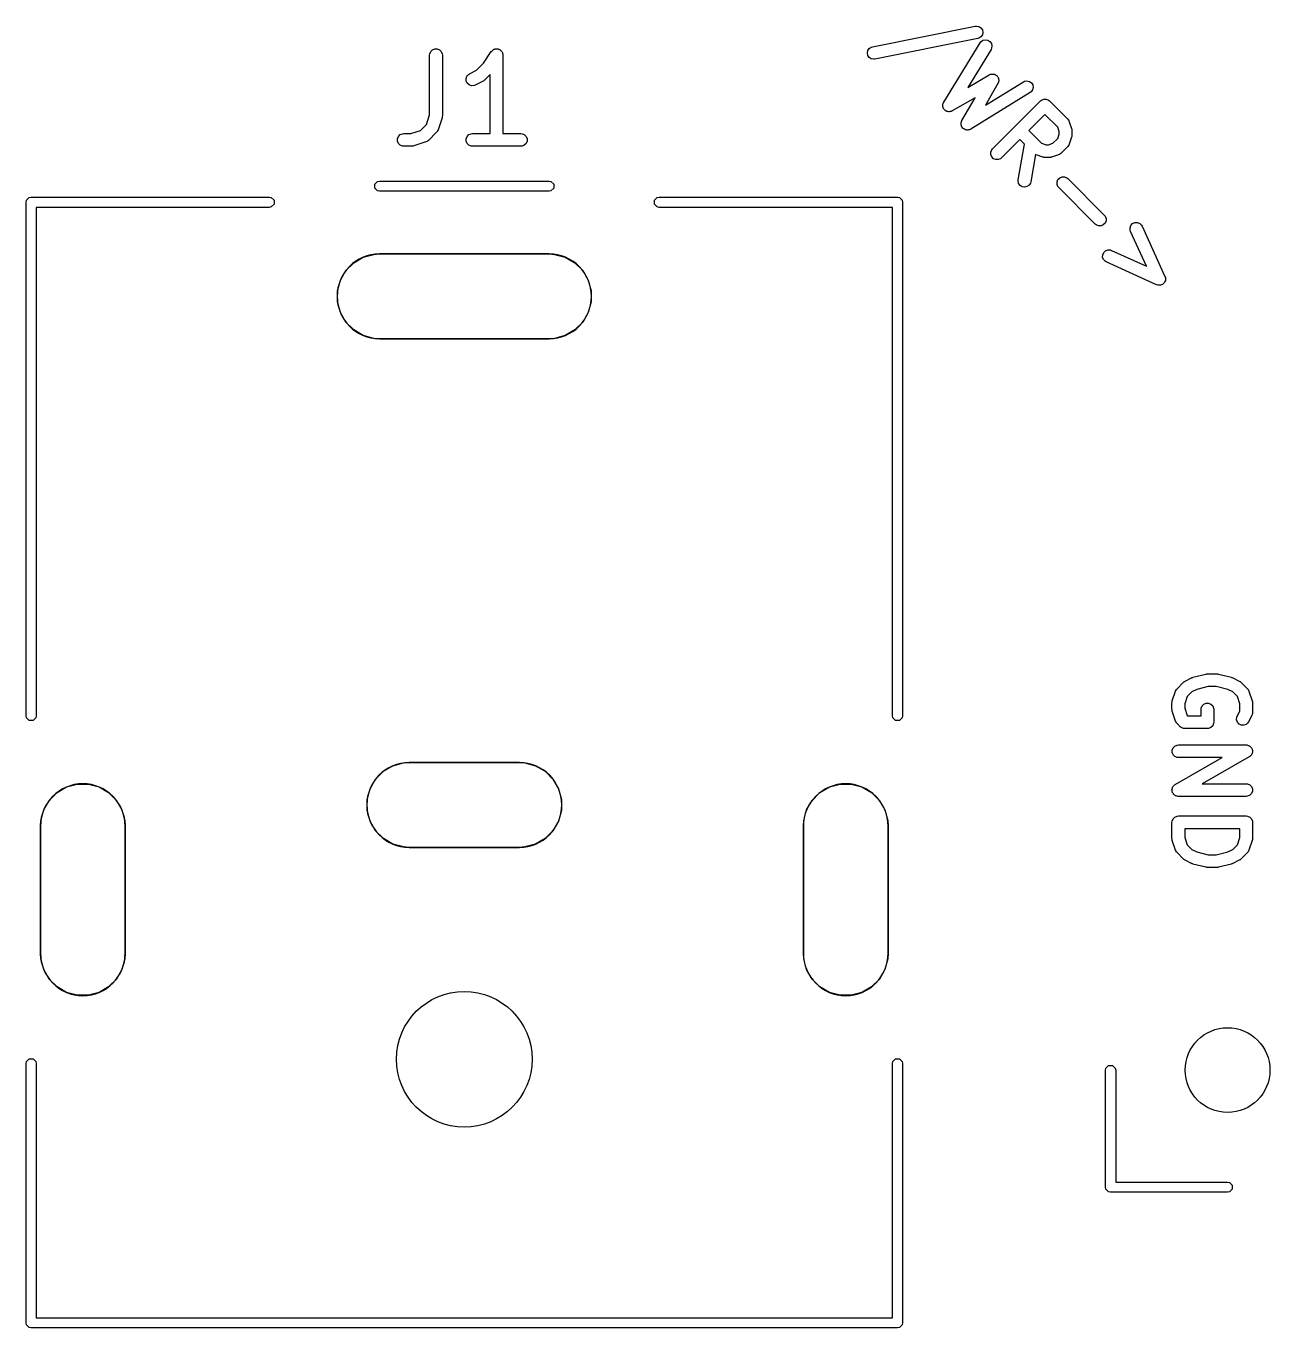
# Model space of a CAD drawing. Extents: x 90.4 to 161.7, y -143.1 to -81.8.
# Drawn here: x 92.88 to 107.56, y -143.05 to -127.69 of the extents above; entities that cross this region are included whole.
import ezdxf

# ---------------------------------------------------------------- set-up
doc = ezdxf.new("R2010")
doc.units = 0
doc.layers.add('BLACK', color=7, linetype='CONTINUOUS')

msp = doc.modelspace()

# ---------------------------------------------------------------- linework, layer by layer
at = {"layer": 'BLACK', "linetype": 'CONTINUOUS'}
for p, q in [((102.869394, -127.935384), (104.081577, -127.692947)), ((104.081577, -127.692947), (104.096208, -127.691491)), ((104.096208, -127.691491), (104.124915, -127.69717)), ((104.124915, -127.69717), (104.149263, -127.713402)), ((104.149263, -127.713402), (104.165547, -127.737717)), ((104.165547, -127.737717), (104.171286, -127.766413)), ((104.171286, -127.766413), (104.165607, -127.79512)), ((102.831014, -127.955951), (102.855329, -127.939667)), ((102.855329, -127.939667), (102.869394, -127.935384)), ((104.110995, -127.840035), (102.898812, -128.082472)), ((103.709163, -128.589181), (104.140161, -127.888808)), ((104.12506, -127.835752), (104.110995, -127.840035)), ((104.149375, -127.819468), (104.12506, -127.835752)), ((104.140161, -127.888808), (104.149057, -127.877102)), ((104.149057, -127.877102), (104.172764, -127.859946)), ((104.165607, -127.79512), (104.149375, -127.819468)), ((104.172764, -127.859946), (104.201231, -127.853168)), ((104.201231, -127.853168), (104.230126, -127.8578)), ((104.230126, -127.8578), (104.255049, -127.873137)), ((104.255049, -127.873137), (104.272205, -127.896844)), ((104.272205, -127.896844), (104.278983, -127.925311)), ((104.278983, -127.925311), (104.274351, -127.954206)), ((97.645268, -128.035291), (97.646709, -128.020659)), ((97.645268, -128.737406), (97.645268, -128.035291)), ((97.646709, -128.020659), (97.657908, -127.993623)), ((97.657908, -127.993623), (97.6786, -127.972931)), ((97.6786, -127.972931), (97.705636, -127.961732)), ((97.705636, -127.961732), (97.7349, -127.961732)), ((97.7349, -127.961732), (97.761936, -127.972931)), ((97.761936, -127.972931), (97.782628, -127.993623)), ((97.782628, -127.993623), (97.793827, -128.020659)), ((97.793827, -128.020659), (97.795268, -128.035291)), ((97.795268, -128.035291), (97.795268, -128.749576)), ((98.28103, -128.130368), (98.37215, -127.993688)), ((98.37215, -127.993688), (98.372184, -127.993645)), ((98.372184, -127.993645), (98.372194, -127.993623)), ((98.372194, -127.993623), (98.372245, -127.993571)), ((98.372245, -127.993571), (98.381466, -127.982313)), ((98.381466, -127.982313), (98.387635, -127.978181)), ((98.387635, -127.978181), (98.392886, -127.972931)), ((98.392886, -127.972931), (98.399675, -127.970118)), ((98.399675, -127.970118), (98.405781, -127.96603)), ((98.405781, -127.96603), (98.413061, -127.964573)), ((98.413061, -127.964573), (98.419922, -127.961732)), ((98.419922, -127.961732), (98.42727, -127.961732)), ((98.42727, -127.961732), (98.434475, -127.960291)), ((98.434475, -127.960291), (98.441759, -127.961732)), ((98.441759, -127.961732), (98.449186, -127.961732)), ((98.449186, -127.961732), (98.455974, -127.964544)), ((98.455974, -127.964544), (98.463183, -127.96597)), ((98.463183, -127.96597), (98.469362, -127.970089)), ((98.469362, -127.970089), (98.476222, -127.972931)), ((98.476222, -127.972931), (98.481415, -127.978124)), ((98.481415, -127.978124), (98.487532, -127.982202)), ((98.487532, -127.982202), (98.491665, -127.988374)), ((98.491665, -127.988374), (98.496914, -127.993623)), ((98.496914, -127.993623), (98.499725, -128.00041)), ((98.499725, -128.00041), (98.503815, -128.006517)), ((98.503815, -128.006517), (98.505271, -128.013798)), ((98.505271, -128.013798), (98.508113, -128.020659)), ((98.508113, -128.020659), (98.509538, -128.035135)), ((98.509538, -128.035135), (98.509554, -128.035212)), ((98.509554, -128.035212), (98.509548, -128.035238)), ((98.509548, -128.035238), (98.509554, -128.035291)), ((98.509554, -128.035291), (98.509554, -128.960291)), ((102.809103, -128.009006), (102.814782, -127.980299)), ((102.814842, -128.037702), (102.809103, -128.009006)), ((102.814782, -127.980299), (102.831014, -127.955951)), ((102.831126, -128.062017), (102.814842, -128.037702)), ((102.855474, -128.078249), (102.831126, -128.062017)), ((102.884181, -128.083928), (102.855474, -128.078249)), ((102.898812, -128.082472), (102.884181, -128.083928)), ((104.26791, -127.967423), (103.992686, -128.41466)), ((104.274351, -127.954206), (104.26791, -127.967423)), ((98.115299, -128.253923), (98.199651, -128.211747)), ((98.199651, -128.211747), (98.28103, -128.130368)), ((98.074429, -128.311624), (98.083683, -128.283863)), ((98.076503, -128.340814), (98.074429, -128.311624)), ((98.08959, -128.366989), (98.076503, -128.340814)), ((98.083683, -128.283863), (98.102856, -128.261755)), ((98.111698, -128.386162), (98.08959, -128.366989)), ((98.102856, -128.261755), (98.115299, -128.253923)), ((98.139459, -128.395416), (98.111698, -128.386162)), ((98.168649, -128.393342), (98.139459, -128.395416)), ((98.182381, -128.388087), (98.168649, -128.393342)), ((98.277619, -128.340468), (98.182381, -128.388087)), ((98.283918, -128.336503), (98.277619, -128.340468)), ((98.285746, -128.335746), (98.283918, -128.336503)), ((98.287802, -128.334057), (98.285746, -128.335746)), ((98.290062, -128.332636), (98.287802, -128.334057)), ((98.291361, -128.331137), (98.290062, -128.332636)), ((98.297111, -128.326419), (98.291361, -128.331137)), ((98.359554, -128.263976), (98.297111, -128.326419)), ((98.359554, -128.960291), (98.359554, -128.263976)), ((103.992686, -128.41466), (104.24727, -128.26727)), ((104.202364, -128.624337), (104.649601, -128.349115)), ((104.349755, -128.369755), (104.202364, -128.624337)), ((104.24727, -128.26727), (104.250603, -128.265754)), ((104.250603, -128.265754), (104.251757, -128.264872)), ((104.251757, -128.264872), (104.253665, -128.264363)), ((104.253665, -128.264363), (104.260655, -128.261186)), ((104.260655, -128.261186), (104.270468, -128.259882)), ((104.270468, -128.259882), (104.280032, -128.257332)), ((104.280032, -128.257332), (104.284848, -128.257971)), ((104.284848, -128.257971), (104.289664, -128.257332)), ((104.289664, -128.257332), (104.299227, -128.259882)), ((104.299227, -128.259882), (104.309041, -128.261186)), ((104.309041, -128.261186), (104.313246, -128.26362)), ((104.313246, -128.26362), (104.317939, -128.264872)), ((104.317939, -128.264872), (104.325796, -128.270886)), ((104.325796, -128.270886), (104.334367, -128.275848)), ((104.334367, -128.275848), (104.337321, -128.279707)), ((104.337321, -128.279707), (104.341177, -128.282659)), ((104.341177, -128.282659), (104.346136, -128.291225)), ((104.346136, -128.291225), (104.352153, -128.299086)), ((104.35127, -128.366421), (104.349755, -128.369755)), ((104.352153, -128.365268), (104.35127, -128.366421)), ((104.352153, -128.299086), (104.353404, -128.303778)), ((104.352661, -128.363359), (104.352153, -128.365268)), ((104.355839, -128.35637), (104.352661, -128.363359)), ((104.353404, -128.303778), (104.355839, -128.307984)), ((104.355839, -128.307984), (104.357142, -128.317797)), ((104.357142, -128.346556), (104.355839, -128.35637)), ((104.357142, -128.317797), (104.359693, -128.327361)), ((104.359693, -128.336993), (104.357142, -128.346556)), ((104.359693, -128.327361), (104.359053, -128.332177)), ((104.359053, -128.332177), (104.359693, -128.336993)), ((104.649601, -128.349115), (104.662818, -128.342673)), ((104.662818, -128.342673), (104.691713, -128.338042)), ((104.691713, -128.338042), (104.72018, -128.34482)), ((104.72018, -128.34482), (104.743887, -128.361976)), ((104.743887, -128.361976), (104.759224, -128.386899)), ((104.759224, -128.386899), (104.763856, -128.415793)), ((104.079023, -128.538), (103.810615, -128.693395)), ((103.923629, -128.806409), (104.079023, -128.538)), ((104.728216, -128.476864), (104.027843, -128.907861)), ((104.739922, -128.467968), (104.728216, -128.476864)), ((104.757078, -128.444261), (104.739922, -128.467968)), ((104.763856, -128.415793), (104.757078, -128.444261)), ((103.698089, -128.631292), (103.698698, -128.627487)), ((103.700612, -128.641889), (103.698089, -128.631292)), ((103.698192, -128.623672), (103.700996, -128.613155)), ((103.698698, -128.627487), (103.698192, -128.623672)), ((103.702046, -128.652681), (103.700612, -128.641889)), ((103.700996, -128.613155), (103.702721, -128.602397)), ((103.703975, -128.656013), (103.702046, -128.652681)), ((103.702721, -128.602397), (103.705247, -128.597213)), ((103.704867, -128.659759), (103.703975, -128.656013)), ((103.711251, -128.668581), (103.704867, -128.659759)), ((103.705247, -128.597213), (103.705732, -128.595397)), ((103.705732, -128.595397), (103.706836, -128.593953)), ((103.706836, -128.593953), (103.709163, -128.589181)), ((103.716708, -128.678007), (103.711251, -128.668581)), ((103.719765, -128.680346), (103.716708, -128.678007)), ((103.722023, -128.683467), (103.719765, -128.680346)), ((103.731302, -128.689177), (103.722023, -128.683467)), ((103.739946, -128.695793), (103.731302, -128.689177)), ((103.743664, -128.696784), (103.739946, -128.695793)), ((103.746946, -128.698804), (103.743664, -128.696784)), ((103.757704, -128.700528), (103.746946, -128.698804)), ((103.768221, -128.703333), (103.757704, -128.700528)), ((103.772036, -128.702826), (103.768221, -128.703333)), ((103.775841, -128.703436), (103.772036, -128.702826)), ((103.786438, -128.700912), (103.775841, -128.703436)), ((103.79723, -128.699479), (103.786438, -128.700912)), ((103.802477, -128.697093), (103.79723, -128.699479)), ((103.804308, -128.696658), (103.802477, -128.697093)), ((103.80578, -128.695592), (103.804308, -128.696658)), ((103.810615, -128.693395), (103.80578, -128.695592)), ((104.28569, -129.141141), (104.851375, -128.575455)), ((104.851375, -128.575455), (104.86274, -128.566128)), ((104.86274, -128.566128), (104.889776, -128.554929)), ((104.889776, -128.554929), (104.919039, -128.554929)), ((104.919039, -128.554929), (104.946076, -128.566128)), ((104.946076, -128.566128), (104.957441, -128.575455)), ((104.957441, -128.575455), (105.17294, -128.790954)), ((97.536897, -128.922119), (97.607096, -128.851919)), ((97.607096, -128.851919), (97.645268, -128.737406)), ((97.791419, -128.773294), (97.7438, -128.91615)), ((97.793068, -128.766038), (97.791419, -128.773294)), ((97.793827, -128.764208), (97.793068, -128.766038)), ((97.794088, -128.761554), (97.793827, -128.764208)), ((97.794679, -128.758957), (97.794088, -128.761554)), ((97.795268, -128.749576), (97.794538, -128.756982)), ((97.794538, -128.756982), (97.794679, -128.758957)), ((103.913588, -128.841183), (103.916111, -128.830585)), ((103.914197, -128.844987), (103.913588, -128.841183)), ((103.913691, -128.848803), (103.914197, -128.844987)), ((103.916495, -128.859319), (103.913691, -128.848803)), ((103.916111, -128.830585), (103.917545, -128.819794)), ((103.91822, -128.870078), (103.916495, -128.859319)), ((103.917545, -128.819794), (103.91993, -128.814546)), ((103.91993, -128.814546), (103.920366, -128.812716)), ((103.920366, -128.812716), (103.921431, -128.811243)), ((103.921431, -128.811243), (103.923629, -128.806409)), ((104.904408, -128.734554), (104.714162, -128.924799)), ((105.054355, -128.884501), (104.904408, -128.734554)), ((105.17294, -128.790954), (105.182268, -128.80232)), ((105.182268, -128.80232), (105.183298, -128.804808)), ((105.183298, -128.804808), (105.185064, -128.806844)), ((105.185064, -128.806844), (105.191058, -128.82027)), ((105.191058, -128.82027), (105.217996, -128.901082)), ((97.265757, -129.020659), (97.276956, -128.993623)), ((97.276956, -128.993623), (97.297648, -128.972931)), ((97.297648, -128.972931), (97.324684, -128.961732)), ((97.324684, -128.961732), (97.339316, -128.960291)), ((97.339316, -128.960291), (97.422384, -128.960291)), ((97.422384, -128.960291), (97.536897, -128.922119)), ((97.725683, -128.945465), (97.630444, -129.040705)), ((97.73501, -128.9341), (97.725683, -128.945465)), ((97.73604, -128.931611), (97.73501, -128.9341)), ((97.737806, -128.929576), (97.73604, -128.931611)), ((97.7438, -128.91615), (97.737806, -128.929576)), ((98.075281, -129.020659), (98.08648, -128.993623)), ((98.08648, -128.993623), (98.107172, -128.972931)), ((98.107172, -128.972931), (98.134208, -128.961732)), ((98.134208, -128.961732), (98.14884, -128.960291)), ((98.14884, -128.960291), (98.359554, -128.960291)), ((98.509554, -128.960291), (98.720268, -128.960291)), ((98.720268, -128.960291), (98.7349, -128.961732)), ((98.7349, -128.961732), (98.761936, -128.972931)), ((98.761936, -128.972931), (98.782628, -128.993623)), ((98.782628, -128.993623), (98.793827, -129.020659)), ((103.920239, -128.873359), (103.91822, -128.870078)), ((103.921231, -128.877078), (103.920239, -128.873359)), ((103.927846, -128.885721), (103.921231, -128.877078)), ((103.933557, -128.895001), (103.927846, -128.885721)), ((103.936677, -128.897258), (103.933557, -128.895001)), ((103.939017, -128.900316), (103.936677, -128.897258)), ((103.948442, -128.905772), (103.939017, -128.900316)), ((103.957265, -128.912157), (103.948442, -128.905772)), ((103.96101, -128.913048), (103.957265, -128.912157)), ((103.964343, -128.914978), (103.96101, -128.913048)), ((103.975134, -128.916411), (103.964343, -128.914978)), ((103.985732, -128.918935), (103.975134, -128.916411)), ((103.989536, -128.918325), (103.985732, -128.918935)), ((103.993352, -128.918832), (103.989536, -128.918325)), ((104.003868, -128.916027), (103.993352, -128.918832)), ((104.014627, -128.914303), (104.003868, -128.916027)), ((104.01981, -128.911776), (104.014627, -128.914303)), ((104.021627, -128.911292), (104.01981, -128.911776)), ((104.02307, -128.910187), (104.021627, -128.911292)), ((104.027843, -128.907861), (104.02307, -128.910187)), ((104.714162, -128.924799), (104.864109, -129.074746)), ((105.071845, -128.93697), (105.054355, -128.884501)), ((105.054355, -129.018972), (105.071845, -128.966503)), ((105.071845, -128.966503), (105.071845, -128.93697)), ((105.217996, -129.002392), (105.191058, -129.083204)), ((105.217996, -128.901082), (105.219645, -128.908337)), ((105.219645, -128.995136), (105.217996, -129.002392)), ((105.219645, -128.908337), (105.220404, -128.910168)), ((105.220404, -128.993306), (105.219645, -128.995136)), ((105.220404, -128.910168), (105.220665, -128.912821)), ((105.220665, -128.990652), (105.220404, -128.993306)), ((105.220665, -128.912821), (105.221256, -128.915419)), ((105.221256, -128.988055), (105.220665, -128.990652)), ((105.221256, -128.915419), (105.221115, -128.917393)), ((105.221115, -128.917393), (105.221845, -128.9248)), ((105.221845, -128.978674), (105.221115, -128.98608)), ((105.221115, -128.98608), (105.221256, -128.988055)), ((105.221845, -128.9248), (105.221845, -128.978674)), ((97.265757, -129.049923), (97.265757, -129.020659)), ((97.276956, -129.076959), (97.265757, -129.049923)), ((97.297648, -129.097651), (97.276956, -129.076959)), ((97.324684, -129.10885), (97.297648, -129.097651)), ((97.339316, -129.110291), (97.324684, -129.10885)), ((97.434554, -129.110291), (97.339316, -129.110291)), ((97.441959, -129.109561), (97.434554, -129.110291)), ((97.443934, -129.109702), (97.441959, -129.109561)), ((97.446531, -129.109111), (97.443934, -129.109702)), ((97.449186, -129.10885), (97.446531, -129.109111)), ((97.451017, -129.108091), (97.449186, -129.10885)), ((97.458271, -129.106442), (97.451017, -129.108091)), ((97.601128, -129.058823), (97.458271, -129.106442)), ((97.614553, -129.052829), (97.601128, -129.058823)), ((97.616588, -129.051063), (97.614553, -129.052829)), ((97.619079, -129.050032), (97.616588, -129.051063)), ((97.630444, -129.040705), (97.619079, -129.050032)), ((98.075281, -129.049923), (98.075281, -129.020659)), ((98.08648, -129.076959), (98.075281, -129.049923)), ((98.107172, -129.097651), (98.08648, -129.076959)), ((98.134208, -129.10885), (98.107172, -129.097651)), ((98.14884, -129.110291), (98.134208, -129.10885)), ((98.720268, -129.110291), (98.14884, -129.110291)), ((98.7349, -129.10885), (98.720268, -129.110291)), ((98.761936, -129.097651), (98.7349, -129.10885)), ((98.782628, -129.076959), (98.761936, -129.097651)), ((98.793827, -129.049923), (98.782628, -129.076959)), ((98.793827, -129.020659), (98.793827, -129.049923)), ((104.265164, -129.179543), (104.276363, -129.152506)), ((104.276363, -129.152506), (104.28569, -129.141141)), ((104.608096, -129.030865), (104.391756, -129.247207)), ((104.588112, -129.504388), (104.662138, -129.084907)), ((104.662138, -129.084907), (104.608096, -129.030865)), ((104.864109, -129.074746), (104.916578, -129.092236)), ((104.916578, -129.092236), (104.946113, -129.092236)), ((104.946113, -129.092236), (104.998581, -129.074746)), ((104.998581, -129.074746), (105.054355, -129.018972)), ((105.17294, -129.11252), (105.092128, -129.193332)), ((105.182267, -129.101155), (105.17294, -129.11252)), ((105.183297, -129.098666), (105.182267, -129.101155)), ((105.185064, -129.09663), (105.183297, -129.098666)), ((105.191058, -129.083204), (105.185064, -129.09663)), ((104.265164, -129.208806), (104.265164, -129.179543)), ((104.276363, -129.235842), (104.265164, -129.208806)), ((104.297055, -129.256534), (104.276363, -129.235842)), ((104.324092, -129.267733), (104.297055, -129.256534)), ((104.353355, -129.267733), (104.324092, -129.267733)), ((104.380391, -129.256534), (104.353355, -129.267733)), ((104.391756, -129.247207), (104.380391, -129.256534)), ((104.792692, -129.208241), (104.73583, -129.530456)), ((104.799879, -129.21145), (104.792692, -129.208241)), ((104.880691, -129.238387), (104.799879, -129.21145)), ((104.887944, -129.240036), (104.880691, -129.238387)), ((104.889776, -129.240795), (104.887944, -129.240036)), ((104.89243, -129.241056), (104.889776, -129.240795)), ((104.895028, -129.241647), (104.89243, -129.241056)), ((104.897002, -129.241506), (104.895028, -129.241647)), ((104.904408, -129.242236), (104.897002, -129.241506)), ((104.958283, -129.242236), (104.904408, -129.242236)), ((104.965688, -129.241506), (104.958283, -129.242236)), ((104.967663, -129.241647), (104.965688, -129.241506)), ((104.97026, -129.241056), (104.967663, -129.241647)), ((104.972915, -129.240795), (104.97026, -129.241056)), ((104.974746, -129.240036), (104.972915, -129.240795)), ((104.982, -129.238387), (104.974746, -129.240036)), ((105.062812, -129.21145), (104.982, -129.238387)), ((105.076237, -129.205456), (105.062812, -129.21145)), ((105.078272, -129.20369), (105.076237, -129.205456)), ((105.080763, -129.202659), (105.078272, -129.20369)), ((105.092128, -129.193332), (105.080763, -129.202659)), ((105.078239, -129.482), (105.105275, -129.470801)), ((105.105275, -129.470801), (105.134538, -129.470801)), ((105.134538, -129.470801), (105.161575, -129.481999)), ((96.998169, -129.557511), (97.030641, -129.525039)), ((96.998169, -129.603433), (96.998169, -129.557511)), ((97.030641, -129.635905), (96.998169, -129.603433)), ((97.030641, -129.525039), (97.053602, -129.520472)), ((97.053602, -129.520472), (99.053602, -129.520472)), ((99.053602, -129.520472), (99.076563, -129.525039)), ((99.076563, -129.525039), (99.109035, -129.557511)), ((99.109035, -129.603433), (99.076563, -129.635905)), ((99.109035, -129.557511), (99.109035, -129.603433)), ((104.586988, -129.519048), (104.588112, -129.504388)), ((104.593319, -129.547619), (104.586988, -129.519048)), ((104.6101, -129.571592), (104.593319, -129.547619)), ((104.634778, -129.587319), (104.6101, -129.571592)), ((104.663597, -129.592405), (104.634778, -129.587319)), ((104.692168, -129.586074), (104.663597, -129.592405)), ((104.716141, -129.569293), (104.692168, -129.586074)), ((104.731868, -129.544615), (104.716141, -129.569293)), ((104.73583, -129.530456), (104.731868, -129.544615)), ((105.046348, -129.529729), (105.057546, -129.502692)), ((105.046348, -129.558992), (105.046348, -129.529729)), ((105.057547, -129.586028), (105.046348, -129.558992)), ((105.057546, -129.502692), (105.078239, -129.482)), ((105.066874, -129.597393), (105.057547, -129.586028)), ((105.497873, -130.028391), (105.066874, -129.597393)), ((105.161575, -129.481999), (105.17294, -129.491327)), ((105.17294, -129.491327), (105.603939, -129.922325)), ((92.883602, -129.770472), (92.888169, -129.747511)), ((92.883602, -135.830472), (92.883602, -129.770472)), ((92.888169, -129.747511), (92.920641, -129.715039)), ((92.920641, -129.715039), (92.943602, -129.710472)), ((92.943602, -129.710472), (95.753602, -129.710472)), ((95.753602, -129.710472), (95.776563, -129.715039)), ((95.776563, -129.715039), (95.809035, -129.747511)), ((95.809035, -129.747511), (95.809035, -129.793433)), ((97.053602, -129.640472), (97.030641, -129.635905)), ((99.053602, -129.640472), (97.053602, -129.640472)), ((99.076563, -129.635905), (99.053602, -129.640472)), ((100.298169, -129.747511), (100.330641, -129.715039)), ((100.298169, -129.793433), (100.298169, -129.747511)), ((100.330641, -129.715039), (100.353602, -129.710472)), ((100.353602, -129.710472), (103.163602, -129.710472)), ((103.163602, -129.710472), (103.186563, -129.715039)), ((103.186563, -129.715039), (103.219035, -129.747511)), ((103.219035, -129.747511), (103.223602, -129.770472)), ((103.223602, -129.770472), (103.223602, -135.830472)), ((95.753602, -129.830472), (93.003602, -129.830472)), ((93.003602, -129.830472), (93.003602, -135.830472)), ((95.776563, -129.825905), (95.753602, -129.830472)), ((95.809035, -129.793433), (95.776563, -129.825905)), ((100.330641, -129.825905), (100.298169, -129.793433)), ((100.353602, -129.830472), (100.330641, -129.825905)), ((103.103602, -129.830472), (100.353602, -129.830472)), ((103.103602, -135.830472), (103.103602, -129.830472)), ((105.603939, -129.922325), (105.613266, -129.93369)), ((105.613266, -129.93369), (105.624465, -129.960727)), ((105.509238, -130.037719), (105.497873, -130.028391)), ((105.536275, -130.048917), (105.509238, -130.037719)), ((105.565538, -130.048917), (105.536275, -130.048917)), ((105.592574, -130.037718), (105.565538, -130.048917)), ((105.613267, -130.017026), (105.592574, -130.037718)), ((105.624465, -129.989989), (105.613267, -130.017026)), ((105.624465, -129.960727), (105.624465, -129.989989)), ((105.907891, -130.07098), (105.918166, -130.04358)), ((105.908884, -130.100226), (105.907891, -130.07098)), ((105.918166, -130.04358), (105.938145, -130.022197)), ((105.938145, -130.022197), (105.964786, -130.010088)), ((105.964786, -130.010088), (105.994032, -130.009095)), ((105.994032, -130.009095), (106.021432, -130.01937)), ((106.021432, -130.01937), (106.042815, -130.039349)), ((106.042815, -130.039349), (106.050181, -130.052073)), ((106.050181, -130.052073), (106.319555, -130.644695)), ((105.913627, -130.114143), (105.908884, -130.100226)), ((106.10024, -130.524692), (105.913627, -130.114143)), ((96.86226, -130.418532), (96.988339, -130.38475)), ((96.988339, -130.38475), (97.053602, -130.380472)), ((97.053602, -130.380472), (99.053602, -130.380472)), ((99.053602, -130.380472), (97.053602, -130.380472)), ((99.053602, -130.380472), (99.118865, -130.38475)), ((99.118865, -130.38475), (99.244944, -130.418532)), ((105.584642, -130.418484), (105.585635, -130.389238)), ((105.585635, -130.389238), (105.597744, -130.362597)), ((105.597744, -130.362597), (105.619127, -130.342618)), ((105.619127, -130.342618), (105.646527, -130.332343)), ((105.646527, -130.332343), (105.675773, -130.333336)), ((105.675773, -130.333336), (105.68969, -130.338079)), ((105.68969, -130.338079), (106.10024, -130.524692)), ((96.656925, -130.576091), (96.749221, -130.483795)), ((96.749221, -130.483795), (96.86226, -130.418532)), ((99.244944, -130.418532), (99.357983, -130.483795)), ((99.357983, -130.483795), (99.450279, -130.576091)), ((105.594917, -130.445884), (105.584642, -130.418484)), ((105.614896, -130.467267), (105.594917, -130.445884)), ((105.62762, -130.474633), (105.614896, -130.467267)), ((106.220243, -130.744008), (105.62762, -130.474633)), ((96.55788, -130.815209), (96.591662, -130.68913)), ((96.591662, -130.68913), (96.656925, -130.576091)), ((99.450279, -130.576091), (99.515542, -130.68913)), ((99.515542, -130.68913), (99.549324, -130.815209)), ((106.319275, -130.703899), (106.315016, -130.715258)), ((106.324299, -130.692848), (106.319275, -130.703899)), ((106.319555, -130.644695), (106.324298, -130.658612)), ((106.324298, -130.658612), (106.324385, -130.661187)), ((106.324386, -130.69027), (106.324299, -130.692848)), ((106.324385, -130.661187), (106.325291, -130.663602)), ((106.325291, -130.687858), (106.324386, -130.69027)), ((106.325291, -130.663602), (106.324879, -130.675736)), ((106.324879, -130.675736), (106.325291, -130.687858)), ((96.55788, -130.945735), (96.55788, -130.815209)), ((99.549324, -130.815209), (99.549324, -130.945735)), ((106.23416, -130.74875), (106.220243, -130.744008)), ((106.236735, -130.748837), (106.23416, -130.74875)), ((106.23915, -130.749743), (106.236735, -130.748837)), ((106.251278, -130.749331), (106.23915, -130.749743)), ((106.263407, -130.749743), (106.251278, -130.749331)), ((106.265821, -130.748837), (106.263407, -130.749743)), ((106.268397, -130.74875), (106.265821, -130.748837)), ((106.279441, -130.743729), (106.268397, -130.74875)), ((106.290806, -130.739468), (106.279441, -130.743729)), ((106.292689, -130.737707), (106.290806, -130.739468)), ((106.295037, -130.736641), (106.292689, -130.737707)), ((106.303321, -130.727773), (106.295037, -130.736641)), ((106.312189, -130.719489), (106.303321, -130.727773)), ((106.313256, -130.717141), (106.312189, -130.719489)), ((106.315016, -130.715258), (106.313256, -130.717141)), ((96.591662, -131.071814), (96.55788, -130.945735)), ((99.549324, -130.945735), (99.515542, -131.071814)), ((96.656925, -131.184853), (96.591662, -131.071814)), ((99.515542, -131.071814), (99.450279, -131.184853)), ((96.749221, -131.277149), (96.656925, -131.184853)), ((96.86226, -131.342412), (96.749221, -131.277149)), ((99.357983, -131.277149), (99.244944, -131.342412)), ((99.450279, -131.184853), (99.357983, -131.277149)), ((96.988339, -131.376194), (96.86226, -131.342412)), ((97.053602, -131.380472), (96.988339, -131.376194)), ((99.053602, -131.380472), (97.053602, -131.380472)), ((97.053602, -131.380472), (99.053602, -131.380472)), ((99.118865, -131.376194), (99.053602, -131.380472)), ((99.244944, -131.342412), (99.118865, -131.376194)), ((106.462604, -135.5087), (106.538794, -135.43251)), ((106.538794, -135.43251), (106.544544, -135.427789)), ((106.544544, -135.427789), (106.545843, -135.426293)), ((106.545843, -135.426293), (106.548097, -135.424873)), ((106.548097, -135.424873), (106.550159, -135.423182)), ((106.550159, -135.423182), (106.551991, -135.422423)), ((106.551991, -135.422423), (106.558286, -135.418461)), ((106.558286, -135.418461), (106.634476, -135.380366)), ((106.634476, -135.380366), (106.635545, -135.379956)), ((106.635545, -135.379956), (106.635981, -135.379634)), ((106.635981, -135.379634), (106.642132, -135.377435)), ((106.642132, -135.377435), (106.648208, -135.375111)), ((106.648208, -135.375111), (106.648746, -135.375072)), ((106.648746, -135.375072), (106.649826, -135.374687)), ((106.649826, -135.374687), (106.802208, -135.336591)), ((106.802208, -135.336591), (106.804744, -135.336215)), ((106.804744, -135.336215), (106.805766, -135.335793)), ((106.805766, -135.335793), (106.811278, -135.33525)), ((106.811278, -135.33525), (106.816752, -135.334441)), ((106.816752, -135.334441), (106.817844, -135.334603)), ((106.817844, -135.334603), (106.820398, -135.334352)), ((106.820398, -135.334352), (106.934684, -135.334352)), ((106.934684, -135.334352), (106.937237, -135.334603)), ((106.937237, -135.334603), (106.93833, -135.334441)), ((106.93833, -135.334441), (106.943804, -135.33525)), ((106.943804, -135.33525), (106.949316, -135.335793)), ((106.949316, -135.335793), (106.950336, -135.336215)), ((106.950336, -135.336215), (106.952875, -135.336591)), ((106.952875, -135.336591), (107.105256, -135.374687)), ((107.105256, -135.374687), (107.106335, -135.375072)), ((107.106335, -135.375072), (107.106874, -135.375111)), ((107.106874, -135.375111), (107.112949, -135.377435)), ((107.112949, -135.377435), (107.119101, -135.379634)), ((107.119101, -135.379634), (107.119536, -135.379956)), ((107.119536, -135.379956), (107.120606, -135.380366)), ((107.120606, -135.380366), (107.196797, -135.418461)), ((107.196797, -135.418461), (107.203096, -135.422425)), ((107.203096, -135.422425), (107.204924, -135.423183)), ((107.204924, -135.423183), (107.20698, -135.424871)), ((107.20698, -135.424871), (107.20924, -135.426293)), ((107.20924, -135.426293), (107.210539, -135.427791)), ((107.210539, -135.427791), (107.216289, -135.43251)), ((107.216289, -135.43251), (107.292479, -135.5087)), ((106.40639, -135.652302), (106.444486, -135.538016)), ((106.444486, -135.538016), (106.45048, -135.52459)), ((106.45048, -135.52459), (106.452246, -135.522553)), ((106.452246, -135.522553), (106.453277, -135.520065)), ((106.453277, -135.520065), (106.462604, -135.5087)), ((106.581189, -135.602246), (106.552541, -135.688189)), ((106.636254, -135.547182), (106.581189, -135.602246)), ((106.694192, -135.518212), (106.636254, -135.547182)), ((106.829633, -135.484352), (106.694192, -135.518212)), ((106.925449, -135.484352), (106.829633, -135.484352)), ((107.060889, -135.518212), (106.925449, -135.484352)), ((107.118829, -135.547182), (107.060889, -135.518212)), ((107.173893, -135.602246), (107.118829, -135.547182)), ((107.202541, -135.688188), (107.173893, -135.602246)), ((107.292479, -135.5087), (107.301807, -135.520065)), ((107.301807, -135.520065), (107.302839, -135.522557)), ((107.302839, -135.522557), (107.304603, -135.524591)), ((107.304603, -135.524591), (107.310597, -135.538016)), ((107.310597, -135.538016), (107.348692, -135.652302)), ((106.402541, -135.676019), (106.40327, -135.668613)), ((106.402541, -135.75221), (106.402541, -135.676019)), ((106.40327, -135.759615), (106.402541, -135.75221)), ((106.40313, -135.666638), (106.40372, -135.66404)), ((106.40327, -135.668613), (106.40313, -135.666638)), ((106.40313, -135.761591), (106.40327, -135.759615)), ((106.40372, -135.764188), (106.40313, -135.761591)), ((106.40372, -135.66404), (106.403982, -135.661387)), ((106.403982, -135.766842), (106.40372, -135.764188)), ((106.403982, -135.661387), (106.40474, -135.659556)), ((106.40474, -135.768672), (106.403982, -135.766842)), ((106.40474, -135.659556), (106.40639, -135.652302)), ((106.40639, -135.775928), (106.40474, -135.768672)), ((106.552541, -135.688189), (106.552541, -135.740038)), ((106.552541, -135.740038), (106.581189, -135.825981)), ((106.745398, -135.75221), (106.746839, -135.737578)), ((106.745398, -135.829591), (106.745398, -135.75221)), ((106.746839, -135.737578), (106.758038, -135.710542)), ((106.758038, -135.710542), (106.77873, -135.68985)), ((106.77873, -135.68985), (106.805766, -135.678651)), ((106.805766, -135.678651), (106.83503, -135.678651)), ((106.83503, -135.678651), (106.862066, -135.68985)), ((106.862066, -135.68985), (106.882758, -135.710542)), ((106.882758, -135.710542), (106.893957, -135.737578)), ((106.893957, -135.737578), (106.895398, -135.75221)), ((106.895398, -135.75221), (106.895398, -135.904591)), ((107.172364, -135.832954), (107.202541, -135.7726)), ((107.202541, -135.7726), (107.202541, -135.688188)), ((107.348692, -135.652302), (107.350341, -135.659555)), ((107.350341, -135.659555), (107.3511, -135.661387)), ((107.3511, -135.661387), (107.351361, -135.664041)), ((107.351361, -135.664041), (107.351952, -135.666639)), ((107.351952, -135.666639), (107.351811, -135.668613)), ((107.351811, -135.668613), (107.352541, -135.676019)), ((107.352541, -135.676019), (107.352541, -135.790305)), ((92.888169, -135.853433), (92.883602, -135.830472)), ((92.920641, -135.885905), (92.888169, -135.853433)), ((92.966563, -135.885905), (92.920641, -135.885905)), ((92.999035, -135.853433), (92.966563, -135.885905)), ((93.003602, -135.830472), (92.999035, -135.853433)), ((103.108169, -135.853433), (103.103602, -135.830472)), ((103.140641, -135.885905), (103.108169, -135.853433)), ((103.186563, -135.885905), (103.140641, -135.885905)), ((103.219035, -135.853433), (103.186563, -135.885905)), ((103.223602, -135.830472), (103.219035, -135.853433)), ((106.444486, -135.890212), (106.40639, -135.775928)), ((106.45048, -135.903638), (106.444486, -135.890212)), ((106.452245, -135.905673), (106.45048, -135.903638)), ((106.453276, -135.908162), (106.452245, -135.905673)), ((106.462603, -135.919527), (106.453276, -135.908162)), ((106.500698, -135.957623), (106.462603, -135.919527)), ((106.581189, -135.825981), (106.584799, -135.829591)), ((106.584799, -135.829591), (106.745398, -135.829591)), ((106.893957, -135.919223), (106.882758, -135.946259)), ((106.895398, -135.904591), (106.893957, -135.919223)), ((107.165035, -135.875876), (107.167109, -135.846686)), ((107.174289, -135.903637), (107.165035, -135.875876)), ((107.167109, -135.846686), (107.172364, -135.832954)), ((107.193462, -135.925745), (107.174289, -135.903637)), ((107.219637, -135.938832), (107.193462, -135.925745)), ((107.298696, -135.912479), (107.276588, -135.931652)), ((107.306528, -135.900036), (107.298696, -135.912479)), ((107.344623, -135.823846), (107.306528, -135.900036)), ((107.349878, -135.810114), (107.344623, -135.823846)), ((107.350068, -135.807426), (107.349878, -135.810114)), ((107.3511, -135.804937), (107.350068, -135.807426)), ((107.352541, -135.790305), (107.3511, -135.804937)), ((106.512063, -135.966951), (106.500698, -135.957623)), ((106.539099, -135.97815), (106.512063, -135.966951)), ((106.5391, -135.97815), (106.539099, -135.97815)), ((106.553732, -135.979591), (106.5391, -135.97815)), ((106.820398, -135.979591), (106.553732, -135.979591)), ((106.83503, -135.97815), (106.820398, -135.979591)), ((106.862066, -135.966951), (106.83503, -135.97815)), ((106.882758, -135.946259), (106.862066, -135.966951)), ((107.248827, -135.940906), (107.219637, -135.938832)), ((107.276588, -135.931652), (107.248827, -135.940906)), ((106.403982, -136.232816), (106.415181, -136.20578)), ((106.403982, -136.26208), (106.403982, -136.232816)), ((106.415181, -136.20578), (106.435873, -136.185088)), ((106.435873, -136.185088), (106.462909, -136.173889)), ((106.462909, -136.173889), (106.477541, -136.172448)), ((106.477541, -136.172448), (107.277541, -136.172448)), ((107.277541, -136.172448), (107.281304, -136.172818)), ((107.281304, -136.172818), (107.28278, -136.172631)), ((107.28278, -136.172631), (107.28469, -136.173152)), ((107.28469, -136.173152), (107.292173, -136.173889)), ((107.292173, -136.173889), (107.301388, -136.177706)), ((107.301388, -136.177706), (107.311012, -136.180331)), ((107.311012, -136.180331), (107.314792, -136.183258)), ((107.314792, -136.183258), (107.319209, -136.185088)), ((107.319209, -136.185088), (107.326259, -136.192138)), ((107.326259, -136.192138), (107.334149, -136.198248)), ((107.334149, -136.198248), (107.336522, -136.202401)), ((107.336522, -136.202401), (107.339901, -136.20578)), ((107.339901, -136.20578), (107.343717, -136.214992)), ((107.343717, -136.214992), (107.348668, -136.223657)), ((107.348668, -136.223657), (107.34927, -136.2284)), ((107.34927, -136.2284), (107.3511, -136.232816)), ((107.3511, -136.232816), (107.3511, -136.24279)), ((97.21226, -136.418532), (97.338339, -136.38475)), ((97.338339, -136.38475), (97.403602, -136.380472)), ((97.403602, -136.380472), (98.703602, -136.380472)), ((98.703602, -136.380472), (97.403602, -136.380472)), ((98.703602, -136.380472), (98.768865, -136.38475)), ((98.768865, -136.38475), (98.894944, -136.418532)), ((106.415181, -136.289116), (106.403982, -136.26208)), ((106.435873, -136.309808), (106.415181, -136.289116)), ((106.462909, -136.321007), (106.435873, -136.309808)), ((106.440331, -136.639473), (106.995125, -136.322448)), ((106.477541, -136.322448), (106.462909, -136.321007)), ((106.995125, -136.322448), (106.477541, -136.322448)), ((107.314751, -136.312566), (106.759957, -136.629591)), ((107.317834, -136.310377), (107.314751, -136.312566)), ((107.319209, -136.309808), (107.317834, -136.310377)), ((107.320608, -136.308408), (107.319209, -136.309808)), ((107.326741, -136.304056), (107.320608, -136.308408)), ((107.332849, -136.296167), (107.326741, -136.304056)), ((107.339901, -136.289116), (107.332849, -136.296167)), ((107.341731, -136.284697), (107.339901, -136.289116)), ((107.344658, -136.280918), (107.341731, -136.284697)), ((107.347282, -136.271296), (107.344658, -136.280918)), ((107.3511, -136.26208), (107.347282, -136.271296)), ((107.3511, -136.24279), (107.352358, -136.252687)), ((107.352358, -136.252687), (107.3511, -136.257299)), ((107.3511, -136.257299), (107.3511, -136.26208)), ((97.006925, -136.576091), (97.099221, -136.483795)), ((97.099221, -136.483795), (97.21226, -136.418532)), ((98.894944, -136.418532), (99.007983, -136.483795)), ((99.007983, -136.483795), (99.100279, -136.576091)), ((93.249221, -136.733795), (93.36226, -136.668532)), ((93.36226, -136.668532), (93.488339, -136.63475)), ((93.488339, -136.63475), (93.618865, -136.63475)), ((93.618865, -136.63475), (93.744944, -136.668532)), ((93.744944, -136.668532), (93.857983, -136.733795)), ((96.90788, -136.815209), (96.941662, -136.68913)), ((96.941662, -136.68913), (97.006925, -136.576091)), ((99.100279, -136.576091), (99.165542, -136.68913)), ((99.165542, -136.68913), (99.199324, -136.815209)), ((102.249221, -136.733795), (102.36226, -136.668532)), ((102.36226, -136.668532), (102.488339, -136.63475)), ((102.488339, -136.63475), (102.618865, -136.63475)), ((102.618865, -136.63475), (102.744944, -136.668532)), ((102.744944, -136.668532), (102.857983, -136.733795)), ((106.402724, -136.699352), (106.403982, -136.694739)), ((106.403982, -136.689959), (106.407799, -136.680743)), ((106.403982, -136.694739), (106.403982, -136.689959)), ((106.407799, -136.680743), (106.410424, -136.67112)), ((106.410424, -136.67112), (106.413351, -136.667339)), ((106.413351, -136.667339), (106.415181, -136.662923)), ((106.415181, -136.662923), (106.422231, -136.655872)), ((106.422231, -136.655872), (106.428341, -136.647983)), ((106.428341, -136.647983), (106.434473, -136.64363)), ((106.434473, -136.64363), (106.435873, -136.642231)), ((106.435873, -136.642231), (106.437247, -136.641661)), ((106.437247, -136.641661), (106.440331, -136.639473)), ((106.759957, -136.629591), (107.277541, -136.629591)), ((107.277541, -136.629591), (107.292173, -136.631032)), ((107.292173, -136.631032), (107.319209, -136.642231)), ((107.319209, -136.642231), (107.339901, -136.662923)), ((107.339901, -136.662923), (107.3511, -136.689959)), ((107.3511, -136.689959), (107.3511, -136.719223)), ((93.091662, -136.93913), (93.156925, -136.826091)), ((93.156925, -136.826091), (93.249221, -136.733795)), ((93.857983, -136.733795), (93.950279, -136.826091)), ((93.950279, -136.826091), (94.015542, -136.93913)), ((96.90788, -136.945735), (96.90788, -136.815209)), ((99.199324, -136.815209), (99.199324, -136.945735)), ((102.091662, -136.93913), (102.156925, -136.826091)), ((102.156925, -136.826091), (102.249221, -136.733795)), ((102.857983, -136.733795), (102.950279, -136.826091)), ((102.950279, -136.826091), (103.015542, -136.93913)), ((106.403982, -136.709248), (106.402724, -136.699352)), ((106.403982, -136.719223), (106.403982, -136.709248)), ((106.405811, -136.723638), (106.403982, -136.719223)), ((106.406414, -136.728382), (106.405811, -136.723638)), ((106.411364, -136.737046), (106.406414, -136.728382)), ((106.415181, -136.746259), (106.411364, -136.737046)), ((106.418559, -136.749637), (106.415181, -136.746259)), ((106.420933, -136.753791), (106.418559, -136.749637)), ((106.428822, -136.7599), (106.420933, -136.753791)), ((106.435873, -136.766951), (106.428822, -136.7599)), ((106.440289, -136.76878), (106.435873, -136.766951)), ((106.44407, -136.771708), (106.440289, -136.76878)), ((106.453693, -136.774332), (106.44407, -136.771708)), ((106.462909, -136.77815), (106.453693, -136.774332)), ((106.470391, -136.778886), (106.462909, -136.77815)), ((106.472302, -136.779408), (106.470391, -136.778886)), ((106.473777, -136.77922), (106.472302, -136.779408)), ((106.477541, -136.779591), (106.473777, -136.77922)), ((107.277541, -136.779591), (106.477541, -136.779591)), ((107.292173, -136.77815), (107.277541, -136.779591)), ((107.319209, -136.766951), (107.292173, -136.77815)), ((107.339901, -136.746259), (107.319209, -136.766951)), ((107.3511, -136.719223), (107.339901, -136.746259)), ((93.05788, -137.065209), (93.091662, -136.93913)), ((94.015542, -136.93913), (94.049324, -137.065209)), ((96.941662, -137.071814), (96.90788, -136.945735)), ((99.199324, -136.945735), (99.165542, -137.071814)), ((102.05788, -137.065209), (102.091662, -136.93913)), ((103.015542, -136.93913), (103.049324, -137.065209)), ((93.053602, -137.130472), (93.05788, -137.065209)), ((93.053602, -138.630472), (93.053602, -137.130472)), ((93.053602, -137.130472), (93.053602, -138.630472)), ((94.049324, -137.065209), (94.053602, -137.130472)), ((94.053602, -137.130472), (94.053602, -138.630472)), ((94.053602, -138.630472), (94.053602, -137.130472)), ((97.006925, -137.184853), (96.941662, -137.071814)), ((99.165542, -137.071814), (99.100279, -137.184853)), ((102.053602, -137.130472), (102.05788, -137.065209)), ((102.053602, -138.630472), (102.053602, -137.130472)), ((102.053602, -137.130472), (102.053602, -138.630472)), ((103.049324, -137.065209), (103.053602, -137.130472)), ((103.053602, -137.130472), (103.053602, -138.630472)), ((103.053602, -138.630472), (103.053602, -137.130472)), ((106.402541, -137.085543), (106.403982, -137.070911)), ((106.402541, -137.276019), (106.402541, -137.085543)), ((106.403982, -137.070911), (106.415181, -137.043875)), ((106.415181, -137.043875), (106.435873, -137.023183)), ((106.435873, -137.023183), (106.462909, -137.011984)), ((106.462909, -137.011984), (106.477541, -137.010543)), ((106.477541, -137.010543), (107.277541, -137.010543)), ((107.277541, -137.010543), (107.292173, -137.011984)), ((107.292173, -137.011984), (107.319209, -137.023183)), ((107.319209, -137.023183), (107.339901, -137.043875)), ((107.339901, -137.043875), (107.3511, -137.070911)), ((107.3511, -137.070911), (107.352541, -137.085543)), ((107.352541, -137.085543), (107.352541, -137.276019)), ((97.099221, -137.277149), (97.006925, -137.184853)), ((97.21226, -137.342412), (97.099221, -137.277149)), ((99.007983, -137.277149), (98.894944, -137.342412)), ((99.100279, -137.184853), (99.007983, -137.277149)), ((106.40327, -137.283424), (106.402541, -137.276019)), ((106.40313, -137.2854), (106.40327, -137.283424)), ((106.40372, -137.287997), (106.40313, -137.2854)), ((106.403982, -137.290651), (106.40372, -137.287997)), ((106.40474, -137.292481), (106.403982, -137.290651)), ((106.40639, -137.299736), (106.40474, -137.292481)), ((106.444486, -137.414022), (106.40639, -137.299736)), ((107.202541, -137.160543), (106.552541, -137.160543)), ((106.552541, -137.160543), (106.552541, -137.263848)), ((106.552541, -137.263848), (106.581189, -137.349791)), ((107.173893, -137.349791), (107.202541, -137.263849)), ((107.202541, -137.263849), (107.202541, -137.160543)), ((107.348692, -137.299736), (107.310597, -137.414022)), ((107.350341, -137.292482), (107.348692, -137.299736)), ((107.3511, -137.290651), (107.350341, -137.292482)), ((107.351361, -137.287996), (107.3511, -137.290651)), ((107.351952, -137.285399), (107.351361, -137.287996)), ((107.352541, -137.276019), (107.351811, -137.283424)), ((107.351811, -137.283424), (107.351952, -137.285399)), ((97.338339, -137.376194), (97.21226, -137.342412)), ((97.403602, -137.380472), (97.338339, -137.376194)), ((98.703602, -137.380472), (97.403602, -137.380472)), ((97.403602, -137.380472), (98.703602, -137.380472)), ((98.768865, -137.376194), (98.703602, -137.380472)), ((98.894944, -137.342412), (98.768865, -137.376194)), ((106.45048, -137.427448), (106.444486, -137.414022)), ((106.452246, -137.429484), (106.45048, -137.427448)), ((106.453277, -137.431973), (106.452246, -137.429484)), ((106.462604, -137.443338), (106.453277, -137.431973)), ((106.538794, -137.519528), (106.462604, -137.443338)), ((106.581189, -137.349791), (106.636254, -137.404856)), ((106.636254, -137.404856), (106.694192, -137.433825)), ((106.694192, -137.433825), (106.829633, -137.467686)), ((106.925449, -137.467686), (107.060889, -137.433825)), ((107.060889, -137.433825), (107.118829, -137.404855)), ((107.118829, -137.404855), (107.173893, -137.349791)), ((107.292479, -137.443338), (107.216289, -137.519528)), ((107.301807, -137.431973), (107.292479, -137.443338)), ((107.302839, -137.42948), (107.301807, -137.431973)), ((107.304603, -137.427447), (107.302839, -137.42948)), ((107.310597, -137.414022), (107.304603, -137.427447)), ((106.544544, -137.524248), (106.538794, -137.519528)), ((106.545843, -137.525745), (106.544544, -137.524248)), ((106.548097, -137.527164), (106.545843, -137.525745)), ((106.550159, -137.528856), (106.548097, -137.527164)), ((106.551991, -137.529614), (106.550159, -137.528856)), ((106.558286, -137.533577), (106.551991, -137.529614)), ((106.634476, -137.571672), (106.558286, -137.533577)), ((106.635545, -137.572081), (106.634476, -137.571672)), ((106.635981, -137.572404), (106.635545, -137.572081)), ((106.642132, -137.574602), (106.635981, -137.572404)), ((106.648208, -137.576927), (106.642132, -137.574602)), ((106.648746, -137.576965), (106.648208, -137.576927)), ((106.649826, -137.577351), (106.648746, -137.576965)), ((106.802208, -137.615447), (106.649826, -137.577351)), ((106.804744, -137.615822), (106.802208, -137.615447)), ((106.805766, -137.616245), (106.804744, -137.615822)), ((106.811278, -137.616787), (106.805766, -137.616245)), ((106.829633, -137.467686), (106.925449, -137.467686)), ((106.949316, -137.616245), (106.943804, -137.616787)), ((106.950336, -137.615822), (106.949316, -137.616245)), ((106.952875, -137.615447), (106.950336, -137.615822)), ((107.105256, -137.577351), (106.952875, -137.615447)), ((107.106335, -137.576965), (107.105256, -137.577351)), ((107.106874, -137.576927), (107.106335, -137.576965)), ((107.112949, -137.574602), (107.106874, -137.576927)), ((107.119101, -137.572404), (107.112949, -137.574602)), ((107.119536, -137.572081), (107.119101, -137.572404)), ((107.120606, -137.571672), (107.119536, -137.572081)), ((107.196797, -137.533577), (107.120606, -137.571672)), ((107.203096, -137.529612), (107.196797, -137.533577)), ((107.204924, -137.528855), (107.203096, -137.529612)), ((107.20698, -137.527166), (107.204924, -137.528855)), ((107.20924, -137.525745), (107.20698, -137.527166)), ((107.210539, -137.524246), (107.20924, -137.525745)), ((107.216289, -137.519528), (107.210539, -137.524246)), ((106.816752, -137.617597), (106.811278, -137.616787)), ((106.817844, -137.617434), (106.816752, -137.617597)), ((106.820398, -137.617686), (106.817844, -137.617434)), ((106.934684, -137.617686), (106.820398, -137.617686)), ((106.937237, -137.617434), (106.934684, -137.617686)), ((106.93833, -137.617597), (106.937237, -137.617434)), ((106.943804, -137.616787), (106.93833, -137.617597)), ((93.05788, -138.695735), (93.053602, -138.630472)), ((94.053602, -138.630472), (94.049324, -138.695735)), ((102.05788, -138.695735), (102.053602, -138.630472)), ((103.053602, -138.630472), (103.049324, -138.695735)), ((93.091662, -138.821814), (93.05788, -138.695735)), ((93.156925, -138.934853), (93.091662, -138.821814)), ((94.015542, -138.821814), (93.950279, -138.934853)), ((94.049324, -138.695735), (94.015542, -138.821814)), ((102.091662, -138.821814), (102.05788, -138.695735)), ((102.156925, -138.934853), (102.091662, -138.821814)), ((103.015542, -138.821814), (102.950279, -138.934853)), ((103.049324, -138.695735), (103.015542, -138.821814)), ((93.249221, -139.027149), (93.156925, -138.934853)), ((93.950279, -138.934853), (93.857983, -139.027149)), ((102.249221, -139.027149), (102.156925, -138.934853)), ((102.950279, -138.934853), (102.857983, -139.027149)), ((93.36226, -139.092412), (93.249221, -139.027149)), ((93.488339, -139.126194), (93.36226, -139.092412)), ((93.618865, -139.126194), (93.488339, -139.126194)), ((93.744944, -139.092412), (93.618865, -139.126194)), ((93.857983, -139.027149), (93.744944, -139.092412)), ((102.36226, -139.092412), (102.249221, -139.027149)), ((102.488339, -139.126194), (102.36226, -139.092412)), ((102.618865, -139.126194), (102.488339, -139.126194)), ((102.744944, -139.092412), (102.618865, -139.126194)), ((102.857983, -139.027149), (102.744944, -139.092412)), ((92.883602, -139.930472), (92.888169, -139.907511)), ((92.888169, -139.907511), (92.920641, -139.875039)), ((92.920641, -139.875039), (92.966563, -139.875039)), ((92.966563, -139.875039), (92.999035, -139.907511)), ((92.999035, -139.907511), (93.003602, -139.930472)), ((103.103602, -139.930472), (103.108169, -139.907511)), ((103.108169, -139.907511), (103.140641, -139.875039)), ((103.140641, -139.875039), (103.186563, -139.875039)), ((103.186563, -139.875039), (103.219035, -139.907511)), ((103.219035, -139.907511), (103.223602, -139.930472)), ((92.883602, -142.990472), (92.883602, -139.930472)), ((93.003602, -139.930472), (93.003602, -142.930472)), ((103.103602, -142.930472), (103.103602, -139.930472)), ((103.223602, -139.930472), (103.223602, -142.990472)), ((105.618458, -140.00871), (105.623025, -139.985749)), ((105.618458, -141.38871), (105.618458, -140.00871)), ((105.623025, -139.985749), (105.655497, -139.953277)), ((105.655497, -139.953277), (105.701419, -139.953277)), ((105.701419, -139.953277), (105.733891, -139.985749)), ((105.733891, -139.985749), (105.738458, -140.00871)), ((105.738458, -140.00871), (105.738458, -141.32871)), ((105.623025, -141.411671), (105.618458, -141.38871)), ((105.655497, -141.444143), (105.623025, -141.411671)), ((105.678458, -141.44871), (105.655497, -141.444143)), ((107.058458, -141.44871), (105.678458, -141.44871)), ((105.738458, -141.32871), (107.058458, -141.32871)), ((107.058458, -141.32871), (107.081419, -141.333277)), ((107.081419, -141.444143), (107.058458, -141.44871)), ((107.081419, -141.333277), (107.113891, -141.365749)), ((107.113891, -141.411671), (107.081419, -141.444143)), ((107.113891, -141.365749), (107.113891, -141.411671)), ((92.888169, -143.013433), (92.883602, -142.990472)), ((93.003602, -142.930472), (103.103602, -142.930472)), ((103.223602, -142.990472), (103.219035, -143.013433)), ((92.920641, -143.045905), (92.888169, -143.013433)), ((92.943602, -143.050472), (92.920641, -143.045905)), ((103.163602, -143.050472), (92.943602, -143.050472)), ((103.186563, -143.045905), (103.163602, -143.050472)), ((103.219035, -143.013433), (103.186563, -143.045905))]:
    msp.add_line(p, q, dxfattribs=at)
at = {"layer": 'BLACK'}
for centre, radius in [((98.053602, -139.880472), 0.8), ((98.053602, -139.880472), 0.799999), ((107.058458, -140.00871), 0.5), ((107.058458, -140.00871), 0.5)]:
    msp.add_circle(centre, radius, dxfattribs=at)
for centre, start, end in [((97.053602, -130.880472), 90, 270), ((99.053602, -130.880472), -90, 90), ((97.403602, -136.880472), 90, 270), ((98.703602, -136.880472), -90, 90), ((93.553602, -137.130472), 0, 180), ((102.553602, -137.130472), 0, 180), ((93.553602, -138.630472), -180, 0), ((102.553602, -138.630472), -180, 0)]:
    msp.add_arc(centre, 0.5, start, end, dxfattribs=at)

doc.saveas('drawing.dxf')
